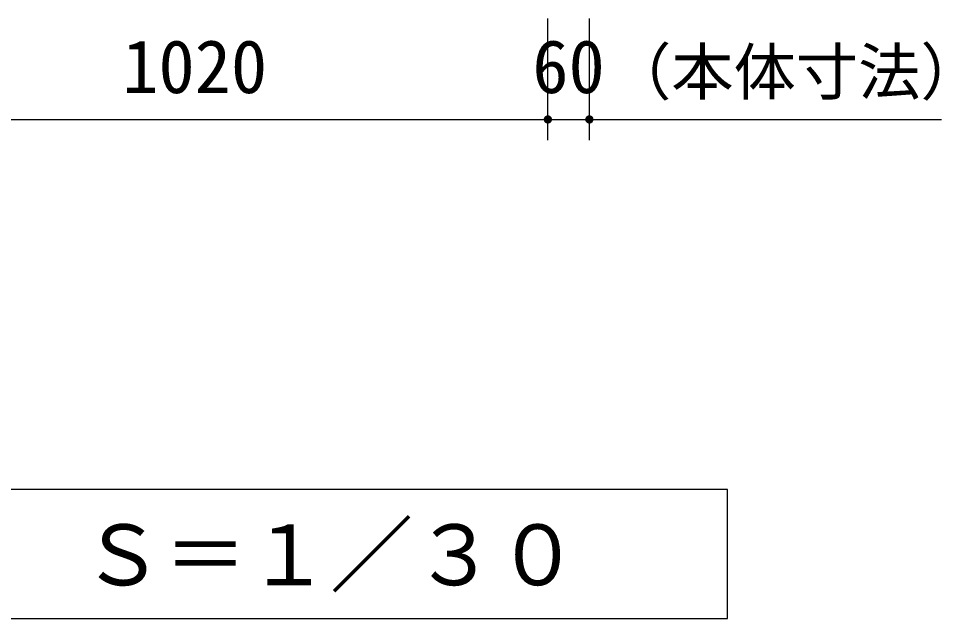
# Model space of a CAD drawing. Units: millimetres, scale not verified. Extents: x -8910 to 8910, y -6308 to 6308.
# Drawn here: x 1229 to 2563, y -4838 to -3971 of the extents above; entities that cross this region are included whole.
import ezdxf
from ezdxf.enums import TextEntityAlignment as Align

# ---------------------------------------------------------------- set-up
doc = ezdxf.new("R2010")
doc.units = ezdxf.units.MM
doc.header["$LTSCALE"] = 30
doc.layers.add('0-4_機器', color=2, linetype='Continuous', lineweight=25)
doc.layers.add('0-5_製作', color=5, linetype='Continuous', lineweight=25)
doc.styles.add('ＭＳ ゴシック', font='')
doc.styles.get('ＭＳ ゴシック').set_extended_font_data('MS Gothic')

msp = doc.modelspace()

# ---------------------------------------------------------------- linework, layer by layer
at = {"layer": '0-4_機器', "color": 3}
msp.add_lwpolyline([(2253.79, -4838.44), (2253.79, -4652.13), (224.46, -4652.13), (224.46, -4838.44)], close=True, dxfattribs=at)
at = {"layer": '0-5_製作', "color": 2}
for p, q in [((1994.03, -4147.29), (1994.03, -3971.35)), ((2054.03, -4147.29), (2054.03, -3971.35)), ((974.03, -4117.29), (1994.03, -4117.29)), ((1994.03, -4117.29), (2054.03, -4117.29)), ((2054.03, -4117.29), (2562.86, -4117.29))]:
    msp.add_line(p, q, dxfattribs=at)
at = {"layer": '0-5_製作'}
for points in [[(1988.03, -4117.29), (1994.03, -4111.29), (1994.03, -4117.29)], [(1988.04, -4116.91), (1994.03, -4111.29), (1988.03, -4117.29)], [(1988.45, -4119.5), (1988.03, -4117.29), (1994.03, -4117.29)], [(1988.22, -4118.78), (1988.03, -4117.29), (1988.45, -4119.5)], [(1988.08, -4118.04), (1988.03, -4117.29), (1988.22, -4118.78)], [(1988.14, -4116.16), (1994.03, -4111.29), (1988.04, -4116.91)], [(1988.32, -4115.43), (1994.03, -4111.29), (1988.14, -4116.16)], [(1988.6, -4114.73), (1994.03, -4111.29), (1988.32, -4115.43)], [(1988.45, -4119.5), (1994.03, -4117.29), (1988.77, -4120.18)], [(1988.96, -4114.07), (1994.03, -4111.29), (1988.6, -4114.73)], [(1988.77, -4120.18), (1994.03, -4117.29), (1989.18, -4120.81)], [(1989.41, -4113.46), (1994.03, -4111.29), (1988.96, -4114.07)], [(1989.18, -4120.81), (1994.03, -4117.29), (1989.66, -4121.39)], [(1989.41, -4113.46), (1993.28, -4111.33), (1994.03, -4111.29)], [(1989.92, -4112.91), (1993.28, -4111.33), (1989.41, -4113.46)], [(1989.66, -4121.39), (1994.03, -4117.29), (1990.21, -4121.91)], [(1989.92, -4112.91), (1992.54, -4111.48), (1993.28, -4111.33)], [(1990.5, -4112.43), (1992.54, -4111.48), (1989.92, -4112.91)], [(1990.21, -4121.91), (1994.03, -4117.29), (1990.81, -4122.35)], [(1990.5, -4112.43), (1991.82, -4111.71), (1992.54, -4111.48)], [(1991.14, -4112.03), (1991.82, -4111.71), (1990.5, -4112.43)], [(1990.81, -4122.35), (1994.03, -4117.29), (1991.48, -4122.72)], [(1991.48, -4122.72), (1994.03, -4117.29), (1992.18, -4122.99)], [(1992.18, -4122.99), (1994.03, -4117.29), (1992.91, -4123.18)], [(1992.91, -4123.18), (1994.03, -4117.29), (1993.65, -4123.28)], [(1993.65, -4123.28), (1994.03, -4117.29), (1994.03, -4123.29)], [(1994.03, -4111.29), (1999.29, -4114.4), (1994.03, -4117.29)], [(1994.03, -4111.29), (1998.88, -4113.76), (1999.29, -4114.4)], [(1994.03, -4111.29), (1998.4, -4113.18), (1998.88, -4113.76)], [(1994.03, -4111.29), (1997.85, -4112.66), (1998.4, -4113.18)], [(1994.03, -4111.29), (1997.24, -4112.22), (1997.85, -4112.66)], [(1994.03, -4111.29), (1996.58, -4111.86), (1997.24, -4112.22)], [(1994.03, -4111.29), (1995.88, -4111.58), (1996.58, -4111.86)], [(1994.03, -4111.29), (1995.15, -4111.39), (1995.88, -4111.58)], [(1994.03, -4111.29), (1994.41, -4111.3), (1995.15, -4111.39)], [(1994.03, -4117.29), (1999.29, -4114.4), (1999.61, -4115.08)], [(1994.03, -4117.29), (1999.61, -4115.08), (1999.84, -4115.79)], [(1994.03, -4117.29), (1999.84, -4115.79), (1999.98, -4116.54)], [(1994.03, -4117.29), (1999.98, -4116.54), (2000.03, -4117.29)], [(1994.03, -4117.29), (1999.1, -4120.5), (1994.03, -4123.29)], [(1994.03, -4117.29), (1999.46, -4119.84), (1999.1, -4120.5)], [(1994.03, -4117.29), (1999.74, -4119.14), (1999.46, -4119.84)], [(1994.03, -4117.29), (1999.92, -4118.41), (1999.74, -4119.14)], [(1994.03, -4117.29), (2000.02, -4117.66), (1999.92, -4118.41)], [(1994.03, -4117.29), (2000.03, -4117.29), (2000.02, -4117.66)], [(1994.03, -4123.29), (1999.1, -4120.5), (1998.65, -4121.11)], [(1994.03, -4123.29), (1998.65, -4121.11), (1994.78, -4123.24)], [(1994.78, -4123.24), (1998.65, -4121.11), (1998.14, -4121.66)], [(2048.03, -4117.29), (2054.03, -4111.29), (2054.03, -4117.29)], [(2048.04, -4116.91), (2054.03, -4111.29), (2048.03, -4117.29)], [(2048.45, -4119.5), (2048.03, -4117.29), (2054.03, -4117.29)], [(2048.22, -4118.78), (2048.03, -4117.29), (2048.45, -4119.5)], [(2048.08, -4118.04), (2048.03, -4117.29), (2048.22, -4118.78)], [(2048.14, -4116.16), (2054.03, -4111.29), (2048.04, -4116.91)], [(2048.32, -4115.43), (2054.03, -4111.29), (2048.14, -4116.16)], [(2048.6, -4114.73), (2054.03, -4111.29), (2048.32, -4115.43)], [(2048.45, -4119.5), (2054.03, -4117.29), (2048.77, -4120.18)], [(2048.96, -4114.07), (2054.03, -4111.29), (2048.6, -4114.73)], [(2048.77, -4120.18), (2054.03, -4117.29), (2049.18, -4120.81)], [(2049.41, -4113.46), (2054.03, -4111.29), (2048.96, -4114.07)], [(2049.18, -4120.81), (2054.03, -4117.29), (2049.66, -4121.39)], [(2049.41, -4113.46), (2053.28, -4111.33), (2054.03, -4111.29)], [(2049.92, -4112.91), (2053.28, -4111.33), (2049.41, -4113.46)], [(2049.66, -4121.39), (2054.03, -4117.29), (2050.21, -4121.91)], [(2049.92, -4112.91), (2052.54, -4111.48), (2053.28, -4111.33)], [(2050.5, -4112.43), (2052.54, -4111.48), (2049.92, -4112.91)], [(2050.21, -4121.91), (2054.03, -4117.29), (2050.81, -4122.35)], [(2050.5, -4112.43), (2051.82, -4111.71), (2052.54, -4111.48)], [(2051.14, -4112.03), (2051.82, -4111.71), (2050.5, -4112.43)], [(2050.81, -4122.35), (2054.03, -4117.29), (2051.48, -4122.72)], [(2051.48, -4122.72), (2054.03, -4117.29), (2052.18, -4122.99)], [(2052.18, -4122.99), (2054.03, -4117.29), (2052.91, -4123.18)], [(2052.91, -4123.18), (2054.03, -4117.29), (2053.65, -4123.28)], [(2053.65, -4123.28), (2054.03, -4117.29), (2054.03, -4123.29)], [(2054.03, -4111.29), (2059.29, -4114.4), (2054.03, -4117.29)], [(2054.03, -4111.29), (2058.88, -4113.76), (2059.29, -4114.4)], [(2054.03, -4111.29), (2058.4, -4113.18), (2058.88, -4113.76)], [(2054.03, -4111.29), (2057.85, -4112.66), (2058.4, -4113.18)], [(2054.03, -4111.29), (2057.24, -4112.22), (2057.85, -4112.66)], [(2054.03, -4111.29), (2056.58, -4111.86), (2057.24, -4112.22)], [(2054.03, -4111.29), (2055.88, -4111.58), (2056.58, -4111.86)], [(2054.03, -4111.29), (2055.15, -4111.39), (2055.88, -4111.58)], [(2054.03, -4111.29), (2054.41, -4111.3), (2055.15, -4111.39)], [(2054.03, -4117.29), (2059.29, -4114.4), (2059.61, -4115.08)], [(2054.03, -4117.29), (2059.61, -4115.08), (2059.84, -4115.79)], [(2054.03, -4117.29), (2059.84, -4115.79), (2059.98, -4116.54)], [(2054.03, -4117.29), (2059.98, -4116.54), (2060.03, -4117.29)], [(2054.03, -4117.29), (2059.1, -4120.5), (2054.03, -4123.29)], [(2054.03, -4117.29), (2059.46, -4119.84), (2059.1, -4120.5)], [(2054.03, -4117.29), (2059.74, -4119.14), (2059.46, -4119.84)], [(2054.03, -4117.29), (2059.92, -4118.41), (2059.74, -4119.14)], [(2054.03, -4117.29), (2060.02, -4117.66), (2059.92, -4118.41)], [(2054.03, -4117.29), (2060.03, -4117.29), (2060.02, -4117.66)], [(2054.03, -4123.29), (2059.1, -4120.5), (2058.65, -4121.11)], [(2054.03, -4123.29), (2058.65, -4121.11), (2054.78, -4123.24)], [(2054.78, -4123.24), (2058.65, -4121.11), (2058.14, -4121.66)], [(1994.78, -4123.24), (1998.14, -4121.66), (1995.52, -4123.1)], [(1995.52, -4123.1), (1998.14, -4121.66), (1997.56, -4122.14)], [(1995.52, -4123.1), (1997.56, -4122.14), (1996.24, -4122.87)], [(1996.24, -4122.87), (1997.56, -4122.14), (1996.92, -4122.54)], [(2054.78, -4123.24), (2058.14, -4121.66), (2055.52, -4123.1)], [(2055.52, -4123.1), (2058.14, -4121.66), (2057.56, -4122.14)], [(2055.52, -4123.1), (2057.56, -4122.14), (2056.24, -4122.87)], [(2056.24, -4122.87), (2057.56, -4122.14), (2056.92, -4122.54)]]:
    msp.add_solid(points, dxfattribs=at)

# ---------------------------------------------------------------- texts
at = {"layer": '0-4_機器', "color": 4, "style": 'ＭＳ ゴシック'}
msp.add_text('Ｓ＝１／３０', height=87.98, dxfattribs=at).set_placement((1319.26, -4816.74), align=Align.BOTTOM_LEFT)
at = {"layer": '0-5_製作', "color": 4, "style": 'ＭＳ ゴシック'}
for s, height, p in [('1020', 76.98, (1379.03, -4102.29)), ('60', 76.98, (1971.53, -4102.29)), ('（本体寸法）', 65.98, (2082.4, -4101.24))]:
    msp.add_text(s, height=height, dxfattribs=at).set_placement(p, align=Align.BOTTOM_LEFT)

doc.saveas('drawing.dxf')
